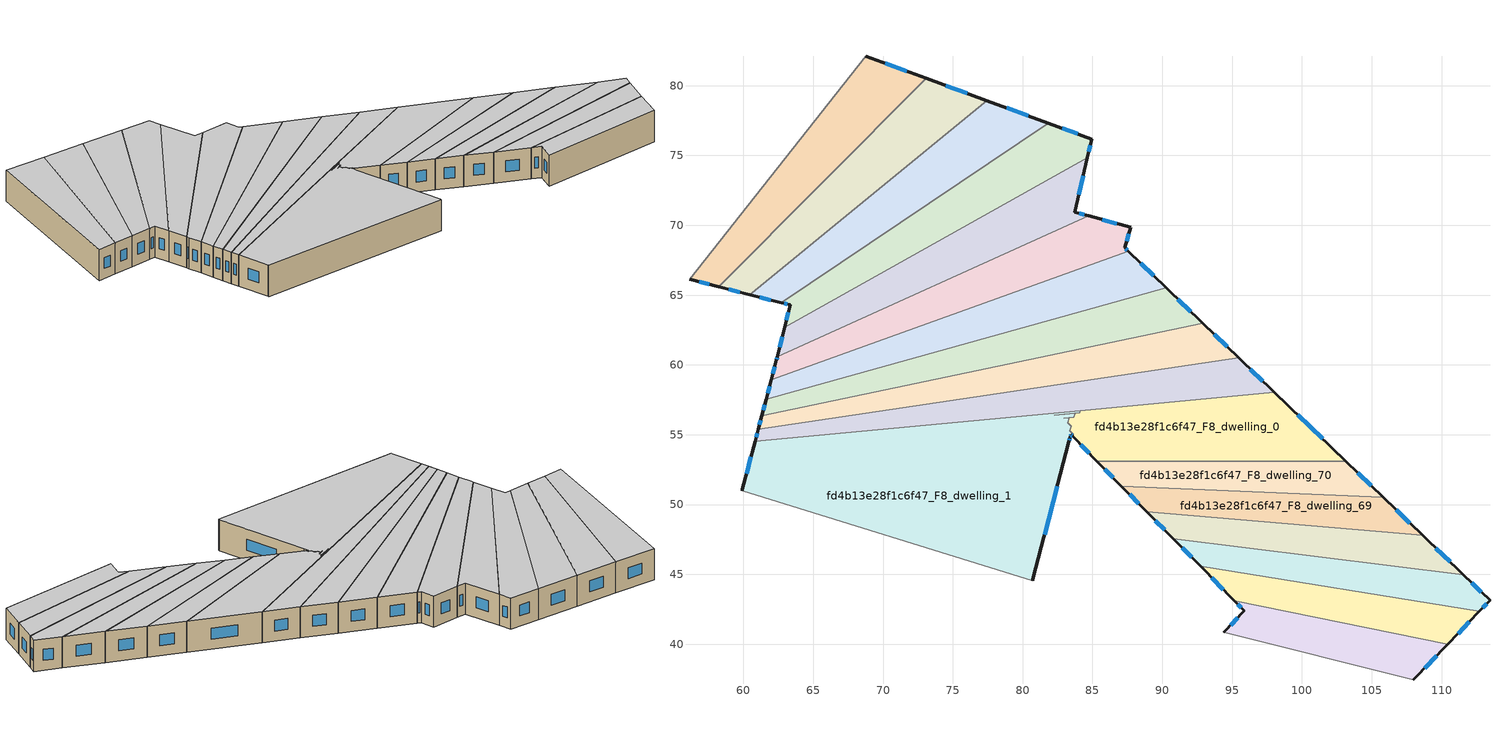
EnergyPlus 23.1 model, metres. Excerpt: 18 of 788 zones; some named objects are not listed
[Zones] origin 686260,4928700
fd4b13e28f1c6f47_F8_dwelling_0
 floor to fd4b13e28f1c6f47_F7_dwelling_0 (EU_floor_Construction): 103.13,53.12 85.31,53.12 83.61,54.84 83.58,54.88 83.63,55.04 83.39,55.28 83.48,55.61 83.24,55.86 83.34,56.21 82.94,56.17 83.67,56.24 83.76,56.54 82.27,56.41 84.08,56.58 84.12,56.73 98.03,58.04 z24
 wall outside (EU_wall_Construction): 83.58,54.88 83.61,54.84 85.31,53.12 / 103.13,53.12 98.03,58.04 z24:27
 wall to fd4b13e28f1c6f47_F8_dwelling_1 (EU_wall_Construction): 83.34,56.21 83.24,55.86 83.48,55.61 83.39,55.28 83.63,55.04 83.58,54.88 / 84.12,56.73 84.08,56.58 / 83.34,56.21 82.94,56.17 / 82.27,56.41 83.76,56.54 83.67,56.24 82.94,56.17 / 82.27,56.41 84.08,56.58 z24:27
 wall to fd4b13e28f1c6f47_F8_dwelling_70 (EU_wall_Construction): 85.31,53.12 103.13,53.12 z24:27
 wall to fd4b13e28f1c6f47_F8_dwelling_2 (EU_wall_Construction): 98.03,58.04 84.12,56.73 z24:27
 window (EU_Window_Construction): 101.48,54.71 99.68,56.45 / 84.16,54.28 84.76,53.68 z24.97:26.03
 ceiling to fd4b13e28f1c6f47_F9_dwelling_0 (EU_floor_Construction): 103.13,53.12 98.03,58.04 84.12,56.73 84.08,56.58 82.27,56.41 83.76,56.54 83.67,56.24 82.94,56.17 83.34,56.21 83.24,55.86 83.48,55.61 83.39,55.28 83.63,55.04 83.58,54.88 83.61,54.84 85.31,53.12 z27
fd4b13e28f1c6f47_F8_dwelling_1
 floor to fd4b13e28f1c6f47_F7_dwelling_1 (EU_floor_Construction): 84.12,56.73 84.08,56.58 82.27,56.41 83.76,56.54 83.67,56.24 82.94,56.17 83.34,56.21 83.24,55.86 83.48,55.61 83.39,55.28 83.63,55.04 83.58,54.88 83.46,55 83.41,54.83 83.31,54.49 80.73,44.64 80.7,44.55 59.91,51.01 59.94,51.1 60.84,54.53 z24
 wall outside (EU_wall_Construction): 60.84,54.53 59.94,51.1 59.91,51.01 / 80.7,44.55 80.73,44.64 83.31,54.49 83.41,54.83 83.46,55 83.58,54.88 z24:27
 wall to fd4b13e28f1c6f47_F8_dwelling_63 (EU_wall_Construction): 59.91,51.01 80.7,44.55 z24:27
 wall to fd4b13e28f1c6f47_F8_dwelling_2 (EU_wall_Construction): 84.12,56.73 60.84,54.53 z24:27
 window (EU_Window_Construction): 60.55,53.42 60.23,52.21 / 83.5,54.96 83.54,54.91 / 83.42,54.88 83.44,54.94 / 83.34,54.6 83.37,54.72 / 81.57,47.83 82.47,51.3 z24.97:26.03
 ceiling to fd4b13e28f1c6f47_F9_dwelling_1 (EU_floor_Construction): 80.73,44.64 83.31,54.49 83.41,54.83 83.46,55 83.58,54.88 83.63,55.04 83.39,55.28 83.48,55.61 83.24,55.86 83.34,56.21 82.94,56.17 83.67,56.24 83.76,56.54 82.27,56.41 84.08,56.58 84.12,56.73 60.84,54.53 59.94,51.1 59.91,51.01 80.7,44.55 z27
fd4b13e28f1c6f47_F8_dwelling_10
 floor to fd4b13e28f1c6f47_F7_dwelling_10 (EU_floor_Construction): 77.44,78.93 60.44,65.03 58.25,65.59 73.09,80.53 z24
 wall outside (EU_wall_Construction): 58.25,65.59 60.44,65.03 / 77.44,78.93 73.09,80.53 z24:27
 wall to fd4b13e28f1c6f47_F8_dwelling_11 (EU_wall_Construction): 73.09,80.53 58.25,65.59 z24:27
 wall to fd4b13e28f1c6f47_F8_dwelling_9 (EU_wall_Construction): 60.44,65.03 77.44,78.93 z24:27
 window (EU_Window_Construction): 58.96,65.41 59.73,65.21 / 76.03,79.45 74.5,80.01 z24.97:26.03
 ceiling to fd4b13e28f1c6f47_F9_dwelling_10 (EU_floor_Construction): 77.44,78.93 73.09,80.53 58.25,65.59 60.44,65.03 z27
fd4b13e28f1c6f47_F8_dwelling_11
 floor to fd4b13e28f1c6f47_F7_dwelling_11 (EU_floor_Construction): 73.09,80.53 58.25,65.59 56.14,66.12 68.78,82.11 z24
 wall outside (EU_wall_Construction): 56.14,66.12 58.25,65.59 / 73.09,80.53 68.78,82.11 z24:27
 wall to fd4b13e28f1c6f47_F8_dwelling_12 (EU_wall_Construction): 68.78,82.11 56.14,66.12 z24:27
 window (EU_Window_Construction): 56.83,65.95 57.57,65.76 / 71.69,81.04 70.18,81.6 z24.97:26.03
 ceiling to fd4b13e28f1c6f47_F9_dwelling_11 (EU_floor_Construction): 58.25,65.59 73.09,80.53 68.78,82.11 56.14,66.12 z27
fd4b13e28f1c6f47_F8_dwelling_2
 floor to fd4b13e28f1c6f47_F7_dwelling_2 (EU_floor_Construction): 98.03,58.04 60.84,54.53 61.06,55.38 95.48,60.5 z24
 wall outside (EU_wall_Construction): 61.06,55.38 60.84,54.53 / 98.03,58.04 95.48,60.5 z24:27
 wall to fd4b13e28f1c6f47_F8_dwelling_3 (EU_wall_Construction): 95.48,60.5 61.06,55.38 z24:27
 window (EU_Window_Construction): 60.99,55.11 60.91,54.81 / 97.2,58.84 96.31,59.71 z24.97:26.03
 ceiling to fd4b13e28f1c6f47_F9_dwelling_2 (EU_floor_Construction): 98.03,58.04 95.48,60.5 61.06,55.38 60.84,54.53 z27
fd4b13e28f1c6f47_F8_dwelling_3
 floor to fd4b13e28f1c6f47_F7_dwelling_3 (EU_floor_Construction): 95.48,60.5 61.06,55.38 61.32,56.37 92.9,63 z24
 wall outside (EU_wall_Construction): 61.32,56.37 61.06,55.38 / 95.48,60.5 92.9,63 z24:27
 wall to fd4b13e28f1c6f47_F8_dwelling_4 (EU_wall_Construction): 92.9,63 61.32,56.37 z24:27
 window (EU_Window_Construction): 61.24,56.05 61.15,55.7 / 94.64,61.31 93.73,62.19 z24.97:26.03
 ceiling to fd4b13e28f1c6f47_F9_dwelling_3 (EU_floor_Construction): 95.48,60.5 92.9,63 61.32,56.37 61.06,55.38 z27
fd4b13e28f1c6f47_F8_dwelling_4
 floor to fd4b13e28f1c6f47_F7_dwelling_4 (EU_floor_Construction): 92.9,63 61.32,56.37 61.63,57.53 90.27,65.54 z24
 wall outside (EU_wall_Construction): 61.63,57.53 61.32,56.37 / 92.9,63 90.27,65.54 z24:27
 wall to fd4b13e28f1c6f47_F8_dwelling_5 (EU_wall_Construction): 90.27,65.54 61.63,57.53 z24:27
 window (EU_Window_Construction): 61.53,57.15 61.42,56.74 / 92.04,63.82 91.12,64.72 z24.97:26.03
 ceiling to fd4b13e28f1c6f47_F9_dwelling_4 (EU_floor_Construction): 92.9,63 90.27,65.54 61.63,57.53 61.32,56.37 z27
fd4b13e28f1c6f47_F8_dwelling_5
 floor to fd4b13e28f1c6f47_F7_dwelling_5 (EU_floor_Construction): 90.27,65.54 61.63,57.53 62,58.93 87.57,68.14 z24
 wall outside (EU_wall_Construction): 62,58.93 61.63,57.53 / 90.27,65.54 87.57,68.14 z24:27
 wall to fd4b13e28f1c6f47_F8_dwelling_6 (EU_wall_Construction): 87.57,68.14 62,58.93 z24:27
 window (EU_Window_Construction): 61.88,58.47 61.75,57.98 / 89.39,66.38 88.45,67.3 z24.97:26.03
 ceiling to fd4b13e28f1c6f47_F9_dwelling_5 (EU_floor_Construction): 90.27,65.54 87.57,68.14 62,58.93 61.63,57.53 z27
fd4b13e28f1c6f47_F8_dwelling_6
 floor to fd4b13e28f1c6f47_F7_dwelling_6 (EU_floor_Construction): 87.73,69.86 87.32,68.39 87.57,68.14 62,58.93 62.37,60.34 62.43,60.6 84.73,70.67 z24
 wall outside (EU_wall_Construction): 87.57,68.14 87.32,68.39 87.73,69.86 84.73,70.67 / 62.43,60.6 62.37,60.34 62,58.93 z24:27
 wall to fd4b13e28f1c6f47_F8_dwelling_7 (EU_wall_Construction): 84.73,70.67 62.43,60.6 z24:27
 window (EU_Window_Construction): 87.49,68.22 87.4,68.31 / 62.25,59.88 62.12,59.39 / 62.41,60.52 62.39,60.42 / 86.76,70.12 85.7,70.41 / 87.45,68.86 87.59,69.38 z24.97:26.03
 ceiling to fd4b13e28f1c6f47_F9_dwelling_6 (EU_floor_Construction): 87.57,68.14 87.32,68.39 87.73,69.86 84.73,70.67 62.43,60.6 62.37,60.34 62,58.93 z27
fd4b13e28f1c6f47_F8_dwelling_65
 floor to fd4b13e28f1c6f47_F7_dwelling_65 (EU_floor_Construction): 110.45,40.01 107.98,37.45 94.41,40.87 95.88,42.39 95.17,43.11 z24
 wall outside (EU_wall_Construction): 95.17,43.11 95.88,42.39 94.41,40.87 / 107.98,37.45 110.45,40.01 z24:27
 wall to fd4b13e28f1c6f47_F8_dwelling_66 (EU_wall_Construction): 110.45,40.01 95.17,43.11 z24:27
 wall to fd4b13e28f1c6f47_F8_dwelling_64 (EU_wall_Construction): 94.41,40.87 107.98,37.45 z24:27
 window (EU_Window_Construction): 95.4,41.9 94.89,41.36 / 95.4,42.88 95.65,42.62 / 108.78,38.28 109.65,39.18 z24.97:26.03
 ceiling to fd4b13e28f1c6f47_F9_dwelling_65 (EU_floor_Construction): 107.98,37.45 110.45,40.01 95.17,43.11 95.88,42.39 94.41,40.87 z27
fd4b13e28f1c6f47_F8_dwelling_66
 floor to fd4b13e28f1c6f47_F7_dwelling_66 (EU_floor_Construction): 112.71,42.35 110.45,40.01 95.17,43.11 92.75,45.57 z24
 wall outside (EU_wall_Construction): 92.75,45.57 95.17,43.11 / 110.45,40.01 112.71,42.35 z24:27
 wall to fd4b13e28f1c6f47_F8_dwelling_67 (EU_wall_Construction): 112.71,42.35 92.75,45.57 z24:27
 window (EU_Window_Construction): 93.53,44.77 94.38,43.91 / 111.18,40.77 111.97,41.59 z24.97:26.03
 ceiling to fd4b13e28f1c6f47_F9_dwelling_66 (EU_floor_Construction): 110.45,40.01 112.71,42.35 92.75,45.57 95.17,43.11 z27
fd4b13e28f1c6f47_F8_dwelling_67
 floor to fd4b13e28f1c6f47_F7_dwelling_67 (EU_floor_Construction): 111.55,44.99 113.47,43.14 112.71,42.35 92.75,45.57 90.78,47.56 z24
 wall outside (EU_wall_Construction): 90.78,47.56 92.75,45.57 / 112.71,42.35 113.47,43.14 111.55,44.99 z24:27
 wall to fd4b13e28f1c6f47_F8_dwelling_68 (EU_wall_Construction): 111.55,44.99 90.78,47.56 z24:27
 window (EU_Window_Construction): 91.42,46.91 92.11,46.21 / 112.85,43.74 112.17,44.39 / 112.95,42.61 113.22,42.88 z24.97:26.03
 ceiling to fd4b13e28f1c6f47_F9_dwelling_67 (EU_floor_Construction): 112.71,42.35 113.47,43.14 111.55,44.99 90.78,47.56 92.75,45.57 z27
fd4b13e28f1c6f47_F8_dwelling_68
 floor to fd4b13e28f1c6f47_F7_dwelling_68 (EU_floor_Construction): 108.64,47.8 111.55,44.99 90.78,47.56 88.9,49.47 z24
 wall outside (EU_wall_Construction): 88.9,49.47 90.78,47.56 / 111.55,44.99 108.64,47.8 z24:27
 wall to fd4b13e28f1c6f47_F8_dwelling_69 (EU_wall_Construction): 108.64,47.8 88.9,49.47 z24:27
 window (EU_Window_Construction): 89.51,48.85 90.17,48.18 / 110.61,45.9 109.58,46.89 z24.97:26.03
 ceiling to fd4b13e28f1c6f47_F9_dwelling_68 (EU_floor_Construction): 111.55,44.99 108.64,47.8 88.9,49.47 90.78,47.56 z27
fd4b13e28f1c6f47_F8_dwelling_69
 floor to fd4b13e28f1c6f47_F7_dwelling_69 (EU_floor_Construction): 105.83,50.51 108.64,47.8 88.9,49.47 87.07,51.33 z24
 wall outside (EU_wall_Construction): 87.07,51.33 88.9,49.47 / 108.64,47.8 105.83,50.51 z24:27
 wall to fd4b13e28f1c6f47_F8_dwelling_70 (EU_wall_Construction): 105.83,50.51 87.07,51.33 z24:27
 window (EU_Window_Construction): 87.66,50.73 88.31,50.07 / 107.73,48.68 106.74,49.63 z24.97:26.03
 ceiling to fd4b13e28f1c6f47_F9_dwelling_69 (EU_floor_Construction): 108.64,47.8 105.83,50.51 87.07,51.33 88.9,49.47 z27
fd4b13e28f1c6f47_F8_dwelling_7
 floor to fd4b13e28f1c6f47_F7_dwelling_7 (EU_floor_Construction): 84.63,74.83 83.74,70.94 84.73,70.67 62.43,60.6 62.95,62.68 z24
 wall outside (EU_wall_Construction): 62.95,62.68 62.43,60.6 / 84.73,70.67 83.74,70.94 84.63,74.83 z24:27
 wall to fd4b13e28f1c6f47_F8_dwelling_8 (EU_wall_Construction): 84.63,74.83 62.95,62.68 z24:27
 window (EU_Window_Construction): 62.78,62.01 62.6,61.28 / 84.03,72.2 84.34,73.56 / 84.41,70.76 84.06,70.85 z24.97:26.03
 ceiling to fd4b13e28f1c6f47_F9_dwelling_7 (EU_floor_Construction): 84.73,70.67 83.74,70.94 84.63,74.83 62.95,62.68 62.43,60.6 z27
fd4b13e28f1c6f47_F8_dwelling_70
 floor to fd4b13e28f1c6f47_F7_dwelling_70 (EU_floor_Construction): 105.83,50.51 87.07,51.33 85.31,53.12 103.13,53.12 z24
 wall outside (EU_wall_Construction): 85.31,53.12 87.07,51.33 / 105.83,50.51 103.13,53.12 z24:27
 window (EU_Window_Construction): 85.88,52.54 86.5,51.91 / 104.95,51.36 104,52.27 z24.97:26.03
 ceiling to fd4b13e28f1c6f47_F9_dwelling_70 (EU_floor_Construction): 105.83,50.51 103.13,53.12 85.31,53.12 87.07,51.33 z27
fd4b13e28f1c6f47_F8_dwelling_8
 floor to fd4b13e28f1c6f47_F7_dwelling_8 (EU_floor_Construction): 84.94,76.18 84.63,74.83 62.95,62.68 63.35,64.3 62.71,64.46 81.82,77.32 z24
 wall outside (EU_wall_Construction): 62.71,64.46 63.35,64.3 62.95,62.68 / 84.63,74.83 84.94,76.18 81.82,77.32 z24:27
 wall to fd4b13e28f1c6f47_F8_dwelling_9 (EU_wall_Construction): 81.82,77.32 62.71,64.46 z24:27
 window (EU_Window_Construction): 63.22,63.78 63.08,63.21 / 62.92,64.41 63.14,64.35 / 83.93,76.55 82.83,76.95 / 84.73,75.26 84.84,75.74 z24.97:26.03
 ceiling to fd4b13e28f1c6f47_F9_dwelling_8 (EU_floor_Construction): 84.63,74.83 84.94,76.18 81.82,77.32 62.71,64.46 63.35,64.3 62.95,62.68 z27
fd4b13e28f1c6f47_F8_dwelling_9
 floor to fd4b13e28f1c6f47_F7_dwelling_9 (EU_floor_Construction): 81.82,77.32 62.71,64.46 60.44,65.03 77.44,78.93 z24
 wall outside (EU_wall_Construction): 60.44,65.03 62.71,64.46 / 81.82,77.32 77.44,78.93 z24:27
 window (EU_Window_Construction): 61.18,64.85 61.98,64.64 / 80.4,77.84 78.86,78.41 z24.97:26.03
 ceiling to fd4b13e28f1c6f47_F9_dwelling_9 (EU_floor_Construction): 81.82,77.32 77.44,78.93 60.44,65.03 62.71,64.46 z27
[Building]
EU S2 Campaign: North Axis=0; Terrain=City; Solar Distribution=FullExterior
[Site:Location]
Bologna: Latitude=44.5; Longitude=11.25; Time Zone=1; Elevation=37
[SizingPeriod:WeatherFileDays]
AnnualSizingPeriod: Begin Month=1; Begin Day of Month=1; End Month=12; End Day of Month=31; Day of Week for Start Day=Monday; Use Weather File Daylight Saving Period=No; Use Weather File Rain and Snow Indicators=No
[MATERIAL]
EU_InternalMass_Material: Roughness=MediumRough; Thickness=0.1; Conductivity=1; Density=1800; Specific Heat=900; Thermal Absorptance=0.9; Solar Absorptance=0.7; Visible Absorptance=0.7
[MATERIAL:NOMASS] Roughness=MediumRough; Thermal Absorptance=0.9; Solar Absorptance=0.7; Visible Absorptance=0.7
Name | Thermal Resistance
EU_wall_NoMass | 0.779417
EU_floor_NoMass | 0.588222
[WINDOWMATERIAL:SIMPLEGLAZINGSYSTEM]
EU_Window_SimpleGlazing: UFactor=5.16242; Solar Heat Gain Coefficient=0.85; Visible Transmittance=0.85
[CONSTRUCTION]
EU_wall_Construction: EU_wall_NoMass
EU_floor_Construction: EU_floor_NoMass
EU_Window_Construction: EU_Window_SimpleGlazing
EU_InternalMass_Construction: EU_InternalMass_Material
[ZONE] Type=1; Multiplier=1; Ceiling Height=autocalculate; Floor Area=autocalculate; Part of Total Floor Area=Yes
Name | Volume
fd4b13e28f1c6f47_F8_dwelling_0 | 217.403
fd4b13e28f1c6f47_F8_dwelling_1 | 528.435
fd4b13e28f1c6f47_F8_dwelling_10 | 192.775
fd4b13e28f1c6f47_F8_dwelling_11; fd4b13e28f1c6f47_F8_dwelling_3 | 192.743
fd4b13e28f1c6f47_F8_dwelling_2 | 192.833
fd4b13e28f1c6f47_F8_dwelling_4 | 192.727
fd4b13e28f1c6f47_F8_dwelling_5; fd4b13e28f1c6f47_F8_dwelling_6 | 192.76
fd4b13e28f1c6f47_F8_dwelling_65 | 116.306
fd4b13e28f1c6f47_F8_dwelling_66 | 126.159
fd4b13e28f1c6f47_F8_dwelling_67 | 132.256
fd4b13e28f1c6f47_F8_dwelling_68 | 128.302
fd4b13e28f1c6f47_F8_dwelling_69 | 123.209
fd4b13e28f1c6f47_F8_dwelling_7 | 192.802
fd4b13e28f1c6f47_F8_dwelling_70 | 117.846
fd4b13e28f1c6f47_F8_dwelling_8 | 192.721
fd4b13e28f1c6f47_F8_dwelling_9 | 192.777
[INTERNALMASS] Construction=EU_InternalMass_Construction
Name | Zone or ZoneList | Surface Area
fd4b13e28f1c6f47_F8_dwelling_0_EU_InternalMass | fd4b13e28f1c6f47_F8_dwelling_0 | 72.4699
fd4b13e28f1c6f47_F8_dwelling_1_EU_InternalMass | fd4b13e28f1c6f47_F8_dwelling_1 | 176.141
fd4b13e28f1c6f47_F8_dwelling_2_EU_InternalMass | fd4b13e28f1c6f47_F8_dwelling_2 | 64.2778
fd4b13e28f1c6f47_F8_dwelling_3_EU_InternalMass | fd4b13e28f1c6f47_F8_dwelling_3 | 64.2479
fd4b13e28f1c6f47_F8_dwelling_4_EU_InternalMass | fd4b13e28f1c6f47_F8_dwelling_4 | 64.242
fd4b13e28f1c6f47_F8_dwelling_5_EU_InternalMass | fd4b13e28f1c6f47_F8_dwelling_5 | 64.2536
fd4b13e28f1c6f47_F8_dwelling_6_EU_InternalMass | fd4b13e28f1c6f47_F8_dwelling_6 | 64.2528
fd4b13e28f1c6f47_F8_dwelling_7_EU_InternalMass | fd4b13e28f1c6f47_F8_dwelling_7 | 64.2673
fd4b13e28f1c6f47_F8_dwelling_8_EU_InternalMass | fd4b13e28f1c6f47_F8_dwelling_8 | 64.2393
fd4b13e28f1c6f47_F8_dwelling_9_EU_InternalMass | fd4b13e28f1c6f47_F8_dwelling_9 | 64.2594
fd4b13e28f1c6f47_F8_dwelling_10_EU_InternalMass | fd4b13e28f1c6f47_F8_dwelling_10 | 64.258
fd4b13e28f1c6f47_F8_dwelling_11_EU_InternalMass | fd4b13e28f1c6f47_F8_dwelling_11 | 64.2478
fd4b13e28f1c6f47_F8_dwelling_65_EU_InternalMass | fd4b13e28f1c6f47_F8_dwelling_65 | 38.7683
fd4b13e28f1c6f47_F8_dwelling_66_EU_InternalMass | fd4b13e28f1c6f47_F8_dwelling_66 | 42.0529
fd4b13e28f1c6f47_F8_dwelling_67_EU_InternalMass | fd4b13e28f1c6f47_F8_dwelling_67 | 44.0841
fd4b13e28f1c6f47_F8_dwelling_68_EU_InternalMass | fd4b13e28f1c6f47_F8_dwelling_68 | 42.7671
fd4b13e28f1c6f47_F8_dwelling_69_EU_InternalMass | fd4b13e28f1c6f47_F8_dwelling_69 | 41.0699
fd4b13e28f1c6f47_F8_dwelling_70_EU_InternalMass | fd4b13e28f1c6f47_F8_dwelling_70 | 39.2818
[OTHEREQUIPMENT] Fuel Type=Electricity; Design Level Calculation Method=Watts/Area; Power per Zone Floor Area=1; Fraction Latent=0; Fraction Radiant=0; Fraction Lost=0; Carbon Dioxide Generation Rate=0; EndUse Subcategory=EU_Step8_InternalGains
Name | Zone or ZoneList or Space or SpaceList | Schedule
EU_Step8_InternalGain_fd4b13e28f1c6f47_F8_dwelling_0_f000 | fd4b13e28f1c6f47_F8_dwelling_0 | EU_Step8_GainSchedule_fd4b13e28f1c6f47_F8_dwelling_0_f000
EU_Step8_InternalGain_fd4b13e28f1c6f47_F8_dwelling_1_f000 | fd4b13e28f1c6f47_F8_dwelling_1 | EU_Step8_GainSchedule_fd4b13e28f1c6f47_F8_dwelling_1_f000
EU_Step8_InternalGain_fd4b13e28f1c6f47_F8_dwelling_2_f000 | fd4b13e28f1c6f47_F8_dwelling_2 | EU_Step8_GainSchedule_fd4b13e28f1c6f47_F8_dwelling_2_f000
EU_Step8_InternalGain_fd4b13e28f1c6f47_F8_dwelling_3_f000 | fd4b13e28f1c6f47_F8_dwelling_3 | EU_Step8_GainSchedule_fd4b13e28f1c6f47_F8_dwelling_3_f000
EU_Step8_InternalGain_fd4b13e28f1c6f47_F8_dwelling_4_f000 | fd4b13e28f1c6f47_F8_dwelling_4 | EU_Step8_GainSchedule_fd4b13e28f1c6f47_F8_dwelling_4_f000
EU_Step8_InternalGain_fd4b13e28f1c6f47_F8_dwelling_5_f000 | fd4b13e28f1c6f47_F8_dwelling_5 | EU_Step8_GainSchedule_fd4b13e28f1c6f47_F8_dwelling_5_f000
EU_Step8_InternalGain_fd4b13e28f1c6f47_F8_dwelling_6_f000 | fd4b13e28f1c6f47_F8_dwelling_6 | EU_Step8_GainSchedule_fd4b13e28f1c6f47_F8_dwelling_6_f000
EU_Step8_InternalGain_fd4b13e28f1c6f47_F8_dwelling_7_f000 | fd4b13e28f1c6f47_F8_dwelling_7 | EU_Step8_GainSchedule_fd4b13e28f1c6f47_F8_dwelling_7_f000
EU_Step8_InternalGain_fd4b13e28f1c6f47_F8_dwelling_8_f000 | fd4b13e28f1c6f47_F8_dwelling_8 | EU_Step8_GainSchedule_fd4b13e28f1c6f47_F8_dwelling_8_f000
EU_Step8_InternalGain_fd4b13e28f1c6f47_F8_dwelling_9_f000 | fd4b13e28f1c6f47_F8_dwelling_9 | EU_Step8_GainSchedule_fd4b13e28f1c6f47_F8_dwelling_9_f000
EU_Step8_InternalGain_fd4b13e28f1c6f47_F8_dwelling_10_f000 | fd4b13e28f1c6f47_F8_dwelling_10 | EU_Step8_GainSchedule_fd4b13e28f1c6f47_F8_dwelling_10_f000
EU_Step8_InternalGain_fd4b13e28f1c6f47_F8_dwelling_11_f000 | fd4b13e28f1c6f47_F8_dwelling_11 | EU_Step8_GainSchedule_fd4b13e28f1c6f47_F8_dwelling_11_f000
EU_Step8_InternalGain_fd4b13e28f1c6f47_F8_dwelling_65_f000 | fd4b13e28f1c6f47_F8_dwelling_65 | EU_Step8_GainSchedule_fd4b13e28f1c6f47_F8_dwelling_65_f000
EU_Step8_InternalGain_fd4b13e28f1c6f47_F8_dwelling_66_f000 | fd4b13e28f1c6f47_F8_dwelling_66 | EU_Step8_GainSchedule_fd4b13e28f1c6f47_F8_dwelling_66_f000
EU_Step8_InternalGain_fd4b13e28f1c6f47_F8_dwelling_67_f000 | fd4b13e28f1c6f47_F8_dwelling_67 | EU_Step8_GainSchedule_fd4b13e28f1c6f47_F8_dwelling_67_f000
EU_Step8_InternalGain_fd4b13e28f1c6f47_F8_dwelling_68_f000 | fd4b13e28f1c6f47_F8_dwelling_68 | EU_Step8_GainSchedule_fd4b13e28f1c6f47_F8_dwelling_68_f000
EU_Step8_InternalGain_fd4b13e28f1c6f47_F8_dwelling_69_f000 | fd4b13e28f1c6f47_F8_dwelling_69 | EU_Step8_GainSchedule_fd4b13e28f1c6f47_F8_dwelling_69_f000
EU_Step8_InternalGain_fd4b13e28f1c6f47_F8_dwelling_70_f000 | fd4b13e28f1c6f47_F8_dwelling_70 | EU_Step8_GainSchedule_fd4b13e28f1c6f47_F8_dwelling_70_f000
[ZONEVENTILATION:DESIGNFLOWRATE] Schedule=EU_AlwaysOn; Design Flow Rate Calculation Method=AirChanges/Hour; Air Changes per Hour=0.712058; Ventilation Type=Natural; Fan Pressure Rise=0; Fan Total Efficiency=1; Constant Term Coefficient=1; Temperature Term Coefficient=0; Velocity Term Coefficient=0; Velocity Squared Term Coefficient=0; Minimum Indoor Temperature=-100; Maximum Indoor Temperature=100; Delta Temperature=-100; Minimum Outdoor Temperature=-100; Maximum Outdoor Temperature=100; Maximum Wind Speed=40
Name | Zone or ZoneList or Space or SpaceList
EU_ConstantAir_fd4b13e28f1c6f47_F8_dwelling_0 | fd4b13e28f1c6f47_F8_dwelling_0
EU_ConstantAir_fd4b13e28f1c6f47_F8_dwelling_1 | fd4b13e28f1c6f47_F8_dwelling_1
EU_ConstantAir_fd4b13e28f1c6f47_F8_dwelling_2 | fd4b13e28f1c6f47_F8_dwelling_2
EU_ConstantAir_fd4b13e28f1c6f47_F8_dwelling_3 | fd4b13e28f1c6f47_F8_dwelling_3
EU_ConstantAir_fd4b13e28f1c6f47_F8_dwelling_4 | fd4b13e28f1c6f47_F8_dwelling_4
EU_ConstantAir_fd4b13e28f1c6f47_F8_dwelling_5 | fd4b13e28f1c6f47_F8_dwelling_5
EU_ConstantAir_fd4b13e28f1c6f47_F8_dwelling_6 | fd4b13e28f1c6f47_F8_dwelling_6
EU_ConstantAir_fd4b13e28f1c6f47_F8_dwelling_7 | fd4b13e28f1c6f47_F8_dwelling_7
EU_ConstantAir_fd4b13e28f1c6f47_F8_dwelling_8 | fd4b13e28f1c6f47_F8_dwelling_8
EU_ConstantAir_fd4b13e28f1c6f47_F8_dwelling_9 | fd4b13e28f1c6f47_F8_dwelling_9
EU_ConstantAir_fd4b13e28f1c6f47_F8_dwelling_10 | fd4b13e28f1c6f47_F8_dwelling_10
EU_ConstantAir_fd4b13e28f1c6f47_F8_dwelling_11 | fd4b13e28f1c6f47_F8_dwelling_11
EU_ConstantAir_fd4b13e28f1c6f47_F8_dwelling_65 | fd4b13e28f1c6f47_F8_dwelling_65
EU_ConstantAir_fd4b13e28f1c6f47_F8_dwelling_66 | fd4b13e28f1c6f47_F8_dwelling_66
EU_ConstantAir_fd4b13e28f1c6f47_F8_dwelling_67 | fd4b13e28f1c6f47_F8_dwelling_67
EU_ConstantAir_fd4b13e28f1c6f47_F8_dwelling_68 | fd4b13e28f1c6f47_F8_dwelling_68
EU_ConstantAir_fd4b13e28f1c6f47_F8_dwelling_69 | fd4b13e28f1c6f47_F8_dwelling_69
EU_ConstantAir_fd4b13e28f1c6f47_F8_dwelling_70 | fd4b13e28f1c6f47_F8_dwelling_70
[HVACTEMPLATE:ZONE:IDEALLOADSAIRSYSTEM] System Availability Schedule=EU_AlwaysOn; Maximum Heating Supply Air Temperature=50; Minimum Cooling Supply Air Temperature=13; Maximum Heating Supply Air Humidity Ratio=0.0156; Minimum Cooling Supply Air Humidity Ratio=0.0077; Heating Limit=NoLimit; Cooling Limit=NoLimit; Heating Availability Schedule=EU_AlwaysOn; Cooling Availability Schedule=EU_CoolingOff; Dehumidification Control Type=ConstantSensibleHeatRatio; Cooling Sensible Heat Ratio=0.7; Dehumidification Setpoint=60; Humidification Control Type=None; Humidification Setpoint=30; Outdoor Air Method=None; Outdoor Air Flow Rate per Person=0.00944; Outdoor Air Flow Rate per Zone Floor Area=0; Outdoor Air Flow Rate per Zone=0; Demand Controlled Ventilation Type=None; Outdoor Air Economizer Type=NoEconomizer; Heat Recovery Type=None; Sensible Heat Recovery Effectiveness=0.7; Latent Heat Recovery Effectiveness=0.65
Name | Template Thermostat
fd4b13e28f1c6f47_F8_dwelling_0 | EU_HeatOnly_fd4b13e28f1c6f47_F8_dwelling_0
fd4b13e28f1c6f47_F8_dwelling_1 | EU_HeatOnly_fd4b13e28f1c6f47_F8_dwelling_1
fd4b13e28f1c6f47_F8_dwelling_2 | EU_HeatOnly_fd4b13e28f1c6f47_F8_dwelling_2
fd4b13e28f1c6f47_F8_dwelling_3 | EU_HeatOnly_fd4b13e28f1c6f47_F8_dwelling_3
fd4b13e28f1c6f47_F8_dwelling_4 | EU_HeatOnly_fd4b13e28f1c6f47_F8_dwelling_4
fd4b13e28f1c6f47_F8_dwelling_5 | EU_HeatOnly_fd4b13e28f1c6f47_F8_dwelling_5
fd4b13e28f1c6f47_F8_dwelling_6 | EU_HeatOnly_fd4b13e28f1c6f47_F8_dwelling_6
fd4b13e28f1c6f47_F8_dwelling_7 | EU_HeatOnly_fd4b13e28f1c6f47_F8_dwelling_7
fd4b13e28f1c6f47_F8_dwelling_8 | EU_HeatOnly_fd4b13e28f1c6f47_F8_dwelling_8
fd4b13e28f1c6f47_F8_dwelling_9 | EU_HeatOnly_fd4b13e28f1c6f47_F8_dwelling_9
fd4b13e28f1c6f47_F8_dwelling_10 | EU_HeatOnly_fd4b13e28f1c6f47_F8_dwelling_10
fd4b13e28f1c6f47_F8_dwelling_11 | EU_HeatOnly_fd4b13e28f1c6f47_F8_dwelling_11
fd4b13e28f1c6f47_F8_dwelling_65 | EU_HeatOnly_fd4b13e28f1c6f47_F8_dwelling_65
fd4b13e28f1c6f47_F8_dwelling_66 | EU_HeatOnly_fd4b13e28f1c6f47_F8_dwelling_66
fd4b13e28f1c6f47_F8_dwelling_67 | EU_HeatOnly_fd4b13e28f1c6f47_F8_dwelling_67
fd4b13e28f1c6f47_F8_dwelling_68 | EU_HeatOnly_fd4b13e28f1c6f47_F8_dwelling_68
fd4b13e28f1c6f47_F8_dwelling_69 | EU_HeatOnly_fd4b13e28f1c6f47_F8_dwelling_69
fd4b13e28f1c6f47_F8_dwelling_70 | EU_HeatOnly_fd4b13e28f1c6f47_F8_dwelling_70
[SIZING:ZONE] Zone Cooling Design Supply Air Temperature Input Method=SupplyAirTemperature; Zone Cooling Design Supply Air Temperature=13; Zone Heating Design Supply Air Temperature Input Method=SupplyAirTemperature; Zone Heating Design Supply Air Temperature=50; Zone Cooling Design Supply Air Humidity Ratio=0.008; Zone Heating Design Supply Air Humidity Ratio=0.008; Cooling Design Air Flow Method=DesignDay; Cooling Design Air Flow Rate=0; Cooling Minimum Air Flow per Zone Floor Area=0.000762; Cooling Minimum Air Flow=0; Cooling Minimum Air Flow Fraction=0.2; Heating Design Air Flow Method=DesignDay; Heating Design Air Flow Rate=0; Heating Maximum Air Flow per Zone Floor Area=0.002032; Heating Maximum Air Flow=0.141576; Heating Maximum Air Flow Fraction=0.3; Account for Dedicated Outdoor Air System=No; Dedicated Outdoor Air System Control Strategy=NeutralSupplyAir; Dedicated Outdoor Air Low Setpoint Temperature for Design=autosize; Dedicated Outdoor Air High Setpoint Temperature for Design=autosize; Zone Load Sizing Method=Sensible Load Only No Latent Load; Zone Latent Cooling Design Supply Air Humidity Ratio Input Method=HumidityRatioDifference; Zone Cooling Design Supply Air Humidity Ratio Difference=0.005; Zone Latent Heating Design Supply Air Humidity Ratio Input Method=HumidityRatioDifference; Zone Humidification Design Supply Air Humidity Ratio Difference=0.005
fd4b13e28f1c6f47_F8_dwelling_0; fd4b13e28f1c6f47_F8_dwelling_1; fd4b13e28f1c6f47_F8_dwelling_2; fd4b13e28f1c6f47_F8_dwelling_3; fd4b13e28f1c6f47_F8_dwelling_4; fd4b13e28f1c6f47_F8_dwelling_5; fd4b13e28f1c6f47_F8_dwelling_6; fd4b13e28f1c6f47_F8_dwelling_7; fd4b13e28f1c6f47_F8_dwelling_8; fd4b13e28f1c6f47_F8_dwelling_9; fd4b13e28f1c6f47_F8_dwelling_10; fd4b13e28f1c6f47_F8_dwelling_11; fd4b13e28f1c6f47_F8_dwelling_65; fd4b13e28f1c6f47_F8_dwelling_66; fd4b13e28f1c6f47_F8_dwelling_67; fd4b13e28f1c6f47_F8_dwelling_68; fd4b13e28f1c6f47_F8_dwelling_69; fd4b13e28f1c6f47_F8_dwelling_70
[SCHEDULE:CONSTANT]
Name | Hourly Value
EU_AlwaysOn | 1
EU_CoolingOff | 0
[SCHEDULE:FILE] Column Number=1; Rows to Skip at Top=0; Number of Hours of Data=8760; Column Separator=Comma; Interpolate to Timestep=No; Minutes per Item=60; Adjust Schedule for Daylight Savings=Yes
Name | File
EU_Step8_GainSchedule_fd4b13e28f1c6f47_F8_dwelling_0_f000 | ../../schedules/fd4b13e28f1c6f47/fd4b13e28f1c6f47_F8_dwelling_0_f000_gain.csv
EU_Step8_GainSchedule_fd4b13e28f1c6f47_F8_dwelling_1_f000 | ../../schedules/fd4b13e28f1c6f47/fd4b13e28f1c6f47_F8_dwelling_1_f000_gain.csv
EU_Step8_GainSchedule_fd4b13e28f1c6f47_F8_dwelling_2_f000 | ../../schedules/fd4b13e28f1c6f47/fd4b13e28f1c6f47_F8_dwelling_2_f000_gain.csv
EU_Step8_GainSchedule_fd4b13e28f1c6f47_F8_dwelling_3_f000 | ../../schedules/fd4b13e28f1c6f47/fd4b13e28f1c6f47_F8_dwelling_3_f000_gain.csv
EU_Step8_GainSchedule_fd4b13e28f1c6f47_F8_dwelling_4_f000 | ../../schedules/fd4b13e28f1c6f47/fd4b13e28f1c6f47_F8_dwelling_4_f000_gain.csv
EU_Step8_GainSchedule_fd4b13e28f1c6f47_F8_dwelling_5_f000 | ../../schedules/fd4b13e28f1c6f47/fd4b13e28f1c6f47_F8_dwelling_5_f000_gain.csv
EU_Step8_GainSchedule_fd4b13e28f1c6f47_F8_dwelling_6_f000 | ../../schedules/fd4b13e28f1c6f47/fd4b13e28f1c6f47_F8_dwelling_6_f000_gain.csv
EU_Step8_GainSchedule_fd4b13e28f1c6f47_F8_dwelling_7_f000 | ../../schedules/fd4b13e28f1c6f47/fd4b13e28f1c6f47_F8_dwelling_7_f000_gain.csv
EU_Step8_GainSchedule_fd4b13e28f1c6f47_F8_dwelling_8_f000 | ../../schedules/fd4b13e28f1c6f47/fd4b13e28f1c6f47_F8_dwelling_8_f000_gain.csv
EU_Step8_GainSchedule_fd4b13e28f1c6f47_F8_dwelling_9_f000 | ../../schedules/fd4b13e28f1c6f47/fd4b13e28f1c6f47_F8_dwelling_9_f000_gain.csv
EU_Step8_GainSchedule_fd4b13e28f1c6f47_F8_dwelling_10_f000 | ../../schedules/fd4b13e28f1c6f47/fd4b13e28f1c6f47_F8_dwelling_10_f000_gain.csv
EU_Step8_GainSchedule_fd4b13e28f1c6f47_F8_dwelling_11_f000 | ../../schedules/fd4b13e28f1c6f47/fd4b13e28f1c6f47_F8_dwelling_11_f000_gain.csv
EU_Step8_GainSchedule_fd4b13e28f1c6f47_F8_dwelling_65_f000 | ../../schedules/fd4b13e28f1c6f47/fd4b13e28f1c6f47_F8_dwelling_65_f000_gain.csv
EU_Step8_GainSchedule_fd4b13e28f1c6f47_F8_dwelling_66_f000 | ../../schedules/fd4b13e28f1c6f47/fd4b13e28f1c6f47_F8_dwelling_66_f000_gain.csv
EU_Step8_GainSchedule_fd4b13e28f1c6f47_F8_dwelling_67_f000 | ../../schedules/fd4b13e28f1c6f47/fd4b13e28f1c6f47_F8_dwelling_67_f000_gain.csv
EU_Step8_GainSchedule_fd4b13e28f1c6f47_F8_dwelling_68_f000 | ../../schedules/fd4b13e28f1c6f47/fd4b13e28f1c6f47_F8_dwelling_68_f000_gain.csv
EU_Step8_GainSchedule_fd4b13e28f1c6f47_F8_dwelling_69_f000 | ../../schedules/fd4b13e28f1c6f47/fd4b13e28f1c6f47_F8_dwelling_69_f000_gain.csv
EU_Step8_GainSchedule_fd4b13e28f1c6f47_F8_dwelling_70_f000 | ../../schedules/fd4b13e28f1c6f47/fd4b13e28f1c6f47_F8_dwelling_70_f000_gain.csv
